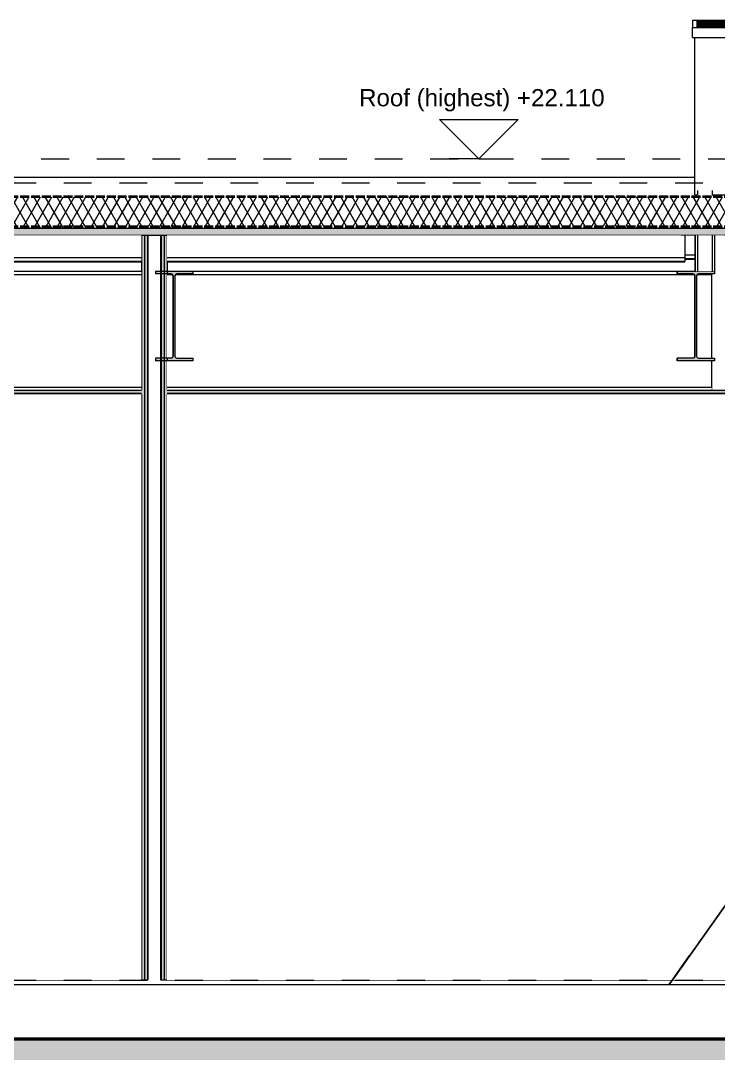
# Model space of a CAD drawing. Header units: millimetres. Extents: x -48147 to 1417267, y -496296 to 18123.
# Drawn here: x 1369861 to 1373404, y -479495 to -474248 of the extents above; entities that cross this region are included whole.
import ezdxf

# ---------------------------------------------------------------- set-up
doc = ezdxf.new("R2010")
doc.units = ezdxf.units.MM
doc.header["$MEASUREMENT"] = 0
for name, pattern in [('Dashed', [2822.222233, 1411.111116, -1411.111116]), ('Hidden Line', [55, 45, -10]), ('Wipeout_Contour', [1000, 0, -1000])]:
    doc.linetypes.add(name, pattern=pattern)
for name, color, linetype, lineweight, true_color in [('0_Pen_No__105', 7, 'Continuous', 15, 0xa6a6a6), ('A-230-M_FLOOR.IFC Import_Pen_No__109', 7, 'Continuous', 15, 0xa6a6a6), ('A-230-M_FLOOR.IFC Import_Pen_No__29', 7, 'Continuous', 50, 0x2a2a2a), ('New_A-20-M_Ceiling_Pen_No__107', 7, 'Continuous', 15, 0xa6a6a6), ('New_A-20-M_Ceiling_Pen_No__29', 7, 'Continuous', 50, 0x2a2a2a), ('New_A-20-M_Roof_Pen_No__149', 7, 'Continuous', 0, 0x2a2a2a), ('New_A-20-M_Roof_Pen_No__162', 7, 'Continuous', 0, 0xe47200), ('New_A-20-M_Roof_Pen_No__63', 7, 'Continuous', 20, 0x606060), ('New_A-20-M_Roof_Pen_No__81', 7, 'Continuous', 20, 0x6a6a6a), ('New_A-25-M_Wall_Int_Pen_No__107', 7, 'Continuous', 15, 0xa6a6a6)]:
    doc.layers.add(name, color=color, linetype=linetype, lineweight=lineweight, true_color=true_color)
for name, color, linetype, lineweight in [('0_Pen_No__85', 8, 'Continuous', 20), ('A-25-M_Wall_Int_Pen_No__2', 8, 'Continuous', 15), ('A-25-M_Wall_Int_Pen_No__87', 8, 'Continuous', 20), ('New_A-20-M_Floor_Slab_Pen_No__4', 7, 'Continuous', 20), ('New_A-20-M_Roof_Pen_No__195', 7, 'Continuous', 35), ('New_A-20-M_Roof_Pen_No__4', 7, 'Continuous', 20), ('New_A-20-M_Roof_Pen_No__85', 8, 'Continuous', 20), ('New_A-20-M_Roof_Pen_No__92', 8, 'Continuous', 13), ('New_A-25-M_Wall_Int_Pen_No__1', 7, 'Continuous', 13), ('New_A-95-P_Drawing_Pen_No__1', 7, 'Continuous', 13), ('S-280-M_COLUMN.IFC Import_Pen_No__88', 8, 'Continuous', 20), ('S-280-M_STRUCT_FRAME.IFC Import_Pen_No__1', 7, 'Continuous', 13), ('S-280-M_STRUCT_FRAME.IFC Import_Pen_No__160', 5, 'Continuous', 200), ('S-280-M_STRUCT_FRAME.IFC Import_Pen_No__90', 8, 'Continuous', 20)]:
    doc.layers.add(name, color=color, linetype=linetype, lineweight=lineweight)
for name, color, linetype in [('A-230-M_FLOOR.IFC Import', 7, 'Continuous'), ('A-25-M_Wall_Int', 7, 'Continuous'), ('New_A-20-M_Ceiling', 7, 'Continuous'), ('New_A-20-M_Floor_Slab', 7, 'Continuous'), ('New_A-20-M_Roof', 7, 'Continuous'), ('New_A-25-M_Wall_Int', 7, 'Continuous'), ('New_A-95-P_Drawing', 7, 'Continuous'), ('S-280-M_COLUMN.IFC Import', 7, 'Continuous'), ('S-280-M_STRUCT_FRAME.IFC Import', 7, 'Continuous')]:
    doc.layers.add(name, color=color, linetype=linetype)
doc.styles.add('GENERATED_STYLE_1', font='')
doc.styles.get('GENERATED_STYLE_1').set_extended_font_data('Arial')
doc.dimstyles.new('GENERATED_STYLE__5', dxfattribs={"dimtxt": 0.18, "dimasz": 182.4, "dimexe": 0.18, "dimexo": 0.0625, "dimgap": 0.09, "dimtad": 0, "dimtih": 1, "dimtoh": 1, "dimdec": 4, "dimzin": 0, "dimdsep": 46, "dimcen": 0.09, "dimadec": 0, "dimazin": 0, "dimtfac": 1, "dimtdec": 4, "dimtmove": 0, "dimatfit": 3, "dimldrblk": 'ARROWHEAD_5', "dimfxl": 1, "dimtolj": 1, "dimtzin": 0, "dimarcsym": 0})
pattern_1 = [(60, (1376122.47, -491272.82), (-43.30127, 25), []), (120, (1376122.47, -491272.82), (43.30127, 25), [])]

# ---------------------------------------------------------------- blocks, each defined once
blk = doc.blocks.new('Section Elem_42_2', base_point=(1376122.5, -491272.8))
at = {"color": 254, "linetype": 'Wipeout_Contour', "lineweight": 0, "ltscale": 5799959.396487364}
blk.add_wipeout([(1370474.6, -475473.3), (1369140.1, -475473.3), (1369140.1, -475522.8), (1370474.6, -475522.8)], dxfattribs=at).dxf.layer = 'New_A-25-M_Wall_Int'
at = {"color": 254, "linetype": 'Wipeout_Contour', "lineweight": 0, "ltscale": 5807590.933486341}
blk.add_wipeout([(1370604.6, -475473.3), (1370604.6, -475522.8), (1373048.8, -475522.8), (1373048.8, -475473.3)], dxfattribs=at).dxf.layer = 'New_A-25-M_Wall_Int'
blk = doc.blocks.new('Section Elem_56_2', base_point=(1376122.5, -491272.8))
at = {"layer": 'New_A-25-M_Wall_Int_Pen_No__107', "linetype": 'Continuous', "lineweight": 0, "true_color": 0x535353}
blk.add_hatch(color=251, dxfattribs=at).paths.add_polyline_path([(1370571.6, -479122.8), (1370574.6, -479122.8), (1370574.6, -475339.3), (1370571.6, -475339.3)])
at = {"layer": 'New_A-25-M_Wall_Int_Pen_No__107', "linetype": 'Continuous'}
for points in [[(1370574.6, -479122.8), (1370589.6, -479122.8), (1370589.6, -475339.3), (1370574.6, -475339.3)], [(1370589.6, -479122.8), (1370604.6, -479122.8), (1370604.6, -475339.3), (1370589.6, -475339.3)]]:
    blk.add_hatch(color=256, dxfattribs=at).paths.add_polyline_path(points)
at = {"layer": 'New_A-25-M_Wall_Int_Pen_No__1', "linetype": 'Continuous'}
for p, q in [((1370474.6, -475339.3), (1370474.6, -476122.8)), ((1370604.6, -475339.3), (1370604.6, -476122.8)), ((1370474.6, -476147.8), (1370474.6, -479122.8)), ((1370604.6, -476147.8), (1370604.6, -479122.8))]:
    blk.add_line(p, q, dxfattribs=at)
at = {"color": 254, "linetype": 'Wipeout_Contour', "lineweight": 0, "ltscale": 5805006.549584527}
blk.add_wipeout([(1370507.6, -479122.8), (1370571.6, -479122.8), (1370571.6, -475339.3), (1370507.6, -475339.3)], dxfattribs=at).dxf.layer = 'New_A-25-M_Wall_Int'
at = {"layer": 'New_A-25-M_Wall_Int_Pen_No__107', "linetype": 'Continuous'}
for points in [[(1370474.6, -475339.3), (1370474.6, -479122.8), (1370489.6, -479122.8), (1370489.6, -475339.3)], [(1370489.6, -479122.8), (1370504.6, -479122.8), (1370504.6, -475339.3), (1370489.6, -475339.3)]]:
    blk.add_hatch(color=256, dxfattribs=at).paths.add_polyline_path(points)
at = {"layer": 'New_A-25-M_Wall_Int_Pen_No__107', "linetype": 'Continuous', "lineweight": 0, "true_color": 0x535353}
blk.add_hatch(color=251, dxfattribs=at).paths.add_polyline_path([(1370504.6, -479122.8), (1370507.6, -479122.8), (1370507.6, -475339.3), (1370504.6, -475339.3)])
at = {"layer": 'New_A-25-M_Wall_Int_Pen_No__1', "linetype": 'Continuous'}
for p, q in [((1370489.6, -475339.3), (1370489.6, -479122.8)), ((1370504.6, -475339.3), (1370504.6, -479122.8)), ((1370507.6, -475339.3), (1370507.6, -479122.8)), ((1370571.6, -475339.3), (1370571.6, -479122.8)), ((1370574.6, -475339.3), (1370574.6, -479122.8)), ((1370589.6, -475339.3), (1370589.6, -479122.8))]:
    blk.add_line(p, q, dxfattribs=at)
blk = doc.blocks.new('Section Elem_58_2', base_point=(1376122.5, -491272.8))
at = {"color": 254, "linetype": 'Wipeout_Contour', "lineweight": 0, "ltscale": 8743232.495378127}
blk.add_wipeout([(1360046.9, -479122.8), (1360046.9, -479147.8), (1382775.9, -479147.8), (1382915.9, -479147.8), (1385633.6, -479147.8), (1385633.6, -479122.8)], dxfattribs=at).dxf.layer = 'New_A-20-M_Floor_Slab'
at = {"color": 254, "linetype": 'Wipeout_Contour', "lineweight": 0, "ltscale": 5811020.923290482}
blk.add_wipeout([(1360046.9, -479147.8), (1360046.9, -479422.8), (1382775.9, -479422.8), (1382775.9, -479147.8)], dxfattribs=at).dxf.layer = 'New_A-20-M_Floor_Slab'
at = {"layer": 'New_A-20-M_Floor_Slab_Pen_No__4', "linetype": 'Continuous'}
for p, q in [((1370474.6, -479122.8), (1366658.3, -479122.8)), ((1380610.4, -479122.8), (1370604.6, -479122.8))]:
    blk.add_line(p, q, dxfattribs=at)
at = {"layer": 'New_A-20-M_Floor_Slab_Pen_No__4', "linetype": 'Continuous', "flags": 128}
for points in [[(1385896.1, -479147.8), (1385633.6, -479147.8), (1382915.9, -479147.8), (1382775.9, -479147.8), (1360046.9, -479147.8)], [(1370507.6, -479122.8), (1370504.6, -479122.8), (1370489.6, -479122.8), (1370474.6, -479122.8)], [(1370604.6, -479122.8), (1370589.6, -479122.8), (1370574.6, -479122.8), (1370571.6, -479122.8)]]:
    blk.add_lwpolyline(points, dxfattribs=at)
blk = doc.blocks.new('Section Elem_258_2', base_point=(1376122.5, -491272.8))
at = {"layer": 'New_A-20-M_Ceiling_Pen_No__107', "linetype": 'Continuous'}
blk.add_hatch(color=256, dxfattribs=at).paths.add_polyline_path([(1366642, -476122.8), (1366642, -476147.8), (1370474.6, -476147.8), (1370474.6, -476122.8)])
at = {"layer": 'New_A-20-M_Ceiling_Pen_No__29', "linetype": 'Continuous'}
for p, q in [((1366642, -476122.8), (1366642, -476147.8)), ((1370474.6, -476122.8), (1366658.3, -476122.8)), ((1370474.6, -476147.8), (1366658.3, -476147.8))]:
    blk.add_line(p, q, dxfattribs=at)
blk = doc.blocks.new('Section Elem_259_2', base_point=(1376122.5, -491272.8))
at = {"layer": 'New_A-20-M_Ceiling_Pen_No__107', "linetype": 'Continuous'}
blk.add_hatch(color=256, dxfattribs=at).paths.add_polyline_path([(1380616.5, -476122.8), (1370604.6, -476122.8), (1370604.6, -476147.8), (1380616.5, -476147.8)])
at = {"layer": 'New_A-20-M_Ceiling_Pen_No__29', "linetype": 'Continuous'}
for p, q in [((1380610.4, -476122.8), (1370604.6, -476122.8)), ((1380610.4, -476147.8), (1370604.6, -476147.8))]:
    blk.add_line(p, q, dxfattribs=at)
blk = doc.blocks.new('*X302', base_point=(1376122.5, -491272.8))
at = {"layer": 'New_A-20-M_Roof_Pen_No__162', "linetype": 'Continuous'}
for points in [[(1369823.3, -475144.2), (1369973.3, -475144.2), (1369973.3, -475142.2), (1369823.3, -475142.2)], [(1370123.3, -475144.2), (1370273.3, -475144.2), (1370273.3, -475142.2), (1370123.3, -475142.2)], [(1370423.3, -475144.2), (1370573.3, -475144.2), (1370573.3, -475142.2), (1370423.3, -475142.2)], [(1370723.3, -475144.2), (1370873.3, -475144.2), (1370873.3, -475142.2), (1370723.3, -475142.2)], [(1371023.3, -475144.2), (1371173.3, -475144.2), (1371173.3, -475142.2), (1371023.3, -475142.2)], [(1371323.3, -475144.2), (1371473.3, -475144.2), (1371473.3, -475142.2), (1371323.3, -475142.2)], [(1371623.3, -475144.2), (1371773.3, -475144.2), (1371773.3, -475142.2), (1371623.3, -475142.2)], [(1371923.3, -475144.2), (1372073.3, -475144.2), (1372073.3, -475142.2), (1371923.3, -475142.2)], [(1372223.3, -475144.2), (1372373.3, -475144.2), (1372373.3, -475142.2), (1372223.3, -475142.2)], [(1372523.3, -475144.2), (1372673.3, -475144.2), (1372673.3, -475142.2), (1372523.3, -475142.2)], [(1372823.3, -475144.2), (1372973.3, -475144.2), (1372973.3, -475142.2), (1372823.3, -475142.2)], [(1373123.3, -475144.2), (1373273.3, -475144.2), (1373273.3, -475142.2), (1373123.3, -475142.2)]]:
    blk.add_hatch(color=256, dxfattribs=at).paths.add_polyline_path(points)
blk = doc.blocks.new('Section Elem_273_2', base_point=(1376122.5, -491272.8))
at = {"layer": 'New_A-20-M_Roof_Pen_No__4', "linetype": 'Continuous'}
for p, q in [((1370474.6, -475339.3), (1366658.3, -475339.3)), ((1373214.8, -475339.3), (1370604.6, -475339.3)), ((1373284.8, -475339.3), (1373214.8, -475339.3)), ((1375234.8, -475339.3), (1373284.8, -475339.3))]:
    blk.add_line(p, q, dxfattribs=at)
at = {"layer": 'New_A-20-M_Roof_Pen_No__4', "linetype": 'Continuous', "flags": 128}
blk.add_lwpolyline([(1370604.6, -475339.3), (1370589.6, -475339.3), (1370574.6, -475339.3), (1370571.6, -475339.3), (1370507.6, -475339.3), (1370504.6, -475339.3), (1370489.6, -475339.3), (1370474.6, -475339.3)], dxfattribs=at)
at = {"layer": 'New_A-20-M_Roof_Pen_No__92', "linetype": 'Continuous'}
blk.add_line((1369140.1, -475043.3), (1373284.6, -475043.3), dxfattribs=at)
at = {"color": 254, "linetype": 'Wipeout_Contour', "lineweight": 0, "ltscale": 5812149.366421535}
blk.add_wipeout([(1360665.6, -475142.2), (1360665.6, -475144.2), (1385633.6, -475144.2), (1385633.6, -475142.2)], dxfattribs=at).dxf.layer = 'New_A-20-M_Roof'
at = {"layer": 'New_A-20-M_Roof'}
blk.add_blockref('*X302', (1376122.5, -491272.8), dxfattribs=at)
at = {"color": 254, "linetype": 'Wipeout_Contour', "lineweight": 0, "ltscale": 5812248.020147721}
blk.add_wipeout([(1360665.6, -475144.2), (1360664.7, -475294.2), (1385633.6, -475294.2), (1385633.6, -475144.2)], dxfattribs=at).dxf.layer = 'New_A-20-M_Roof'
at = {"layer": 'New_A-20-M_Roof_Pen_No__85', "linetype": 'Continuous'}
h = blk.add_hatch(dxfattribs=at)
h.set_pattern_fill('Batt_Insulation_0002', color=256, style=0, pattern_type=2)
h.set_pattern_definition(pattern_1)
h.paths.add_polyline_path([(1360665.6, -475144.2), (1360664.7, -475294.2), (1385633.6, -475294.2), (1385633.6, -475144.2)])
at = {"layer": 'New_A-20-M_Roof_Pen_No__195', "linetype": 'Hidden Line'}
for p, q in [((1385633.6, -475142.2), (1360665.6, -475142.2)), ((1385633.6, -475144.2), (1360665.6, -475144.2))]:
    blk.add_line(p, q, dxfattribs=at)
at = {"color": 254, "linetype": 'Wipeout_Contour', "lineweight": 0, "ltscale": 5812351.867355902}
blk.add_wipeout([(1360664.7, -475294.2), (1360664.7, -475304.2), (1385633.6, -475304.2), (1385633.6, -475294.2)], dxfattribs=at).dxf.layer = 'New_A-20-M_Roof'
at = {"layer": 'New_A-20-M_Roof_Pen_No__81', "linetype": 'Continuous', "lineweight": 0, "true_color": 0x353535}
blk.add_hatch(color=250, dxfattribs=at).paths.add_polyline_path([(1360664.7, -475304.2), (1360664.5, -475339.3), (1385633.6, -475339.3), (1385633.6, -475304.2)])
at = {"layer": 'New_A-20-M_Roof_Pen_No__85', "linetype": 'Continuous'}
h = blk.add_hatch(dxfattribs=at)
h.set_pattern_fill('Batt_Insulation_0002', color=256, style=0, pattern_type=2)
h.set_pattern_definition(pattern_1)
h.paths.add_polyline_path([(1360664.7, -475294.2), (1360664.7, -475304.2), (1385633.6, -475304.2), (1385633.6, -475294.2)])
at = {"layer": 'New_A-20-M_Roof_Pen_No__149', "linetype": 'Continuous'}
blk.add_line((1385633.6, -475304.2), (1360664.7, -475304.2), dxfattribs=at)
at = {"layer": 'New_A-20-M_Roof_Pen_No__195', "linetype": 'Hidden Line'}
blk.add_line((1385633.6, -475294.2), (1360664.7, -475294.2), dxfattribs=at)
blk = doc.blocks.new('Section Elem_277_2', base_point=(1376122.5, -491272.8))
at = {"color": 254, "linetype": 'Wipeout_Contour', "lineweight": 0, "ltscale": 17448388.72164714}
blk.add_wipeout([(1373284.6, -475133.8), (1373297, -475133.8), (1373297.6, -475114.4), (1373372.4, -475114.4), (1373372.9, -475133.8), (1375147.3, -475133.8), (1375147.9, -475114.4), (1375222.7, -475114.4), (1375223.3, -475133.8), (1375234.6, -475133.8), (1375234.6, -474334), (1373284.6, -474334)], dxfattribs=at).dxf.layer = 'New_A-20-M_Roof'
at = {"layer": 'New_A-20-M_Roof_Pen_No__63', "linetype": 'Continuous'}
for p, q in [((1373284.6, -475133.8), (1373296.6, -475133.8)), ((1373296.6, -475133.8), (1373297.1, -475133.8)), ((1373372.9, -475133.8), (1375147.4, -475133.8)), ((1375223.2, -475133.8), (1375234.6, -475133.8))]:
    blk.add_line(p, q, dxfattribs=at)
at = {"color": 254, "linetype": 'Wipeout_Contour', "lineweight": 0, "ltscale": 5815249.592299682}
blk.add_wipeout([(1373272.1, -474334), (1375247.1, -474334), (1375247.1, -474309), (1373272.1, -474309)], dxfattribs=at).dxf.layer = 'New_A-20-M_Roof'
at = {"color": 254, "linetype": 'Wipeout_Contour', "lineweight": 0, "ltscale": 5815216.969585142}
blk.add_wipeout([(1373272.1, -474309), (1375247.1, -474309), (1375247.1, -474284), (1373272.1, -474284)], dxfattribs=at).dxf.layer = 'New_A-20-M_Roof'
at = {"layer": 'New_A-20-M_Roof_Pen_No__63', "linetype": 'Continuous'}
for p, q in [((1373272.1, -474334), (1375247.1, -474334)), ((1373284.6, -475133.8), (1373284.6, -474334)), ((1375234.6, -475133.8), (1375234.6, -474334))]:
    blk.add_line(p, q, dxfattribs=at)
at = {"color": 254, "linetype": 'Wipeout_Contour', "lineweight": 0, "ltscale": 5815188.609022226}
blk.add_wipeout([(1373297.1, -474272.3), (1373297.1, -474277.3), (1375222.1, -474277.3), (1375222.1, -474272.3)], dxfattribs=at).dxf.layer = 'New_A-20-M_Roof'
at = {"color": 254, "linetype": 'Wipeout_Contour', "lineweight": 0, "ltscale": 5815196.056314909}
blk.add_wipeout([(1373297.1, -474277.3), (1373297.1, -474283.7), (1375222.1, -474283.7), (1375222.1, -474277.3)], dxfattribs=at).dxf.layer = 'New_A-20-M_Roof'
at = {"layer": 'New_A-20-M_Roof_Pen_No__63', "linetype": 'Continuous'}
for p, q in [((1373272.1, -474334), (1373272.1, -474309)), ((1375247.1, -474334), (1375247.1, -474309))]:
    blk.add_line(p, q, dxfattribs=at)
at = {"color": 254, "linetype": 'Wipeout_Contour', "lineweight": 0, "ltscale": 5815173.304779973}
blk.add_wipeout([(1375222.1, -474260.5), (1373297.1, -474260.5), (1373297.1, -474265.5), (1375222.1, -474265.5)], dxfattribs=at).dxf.layer = 'New_A-20-M_Roof'
at = {"color": 254, "linetype": 'Wipeout_Contour', "lineweight": 0, "ltscale": 5815180.751899192}
blk.add_wipeout([(1373297.1, -474272), (1375222.1, -474272), (1375222.1, -474265.5), (1373297.1, -474265.5)], dxfattribs=at).dxf.layer = 'New_A-20-M_Roof'
at = {"color": 254, "linetype": 'Wipeout_Contour', "lineweight": 0, "ltscale": 5815158.000847607}
blk.add_wipeout([(1375222.1, -474248.8), (1373297.1, -474248.8), (1373297.1, -474253.8), (1375222.1, -474253.8)], dxfattribs=at).dxf.layer = 'New_A-20-M_Roof'
at = {"color": 254, "linetype": 'Wipeout_Contour', "lineweight": 0, "ltscale": 5815165.447809864}
blk.add_wipeout([(1373297.1, -474253.8), (1373297.1, -474260.2), (1375222.1, -474260.2), (1375222.1, -474253.8)], dxfattribs=at).dxf.layer = 'New_A-20-M_Roof'
at = {"layer": 'New_A-20-M_Roof_Pen_No__63', "linetype": 'Continuous'}
for p, q in [((1375247.1, -474248.5), (1373272.1, -474248.5)), ((1373272.1, -474248.5), (1373272.1, -474284)), ((1373297.1, -474260.2), (1373297.1, -474248.8)), ((1373297.1, -474248.8), (1375222.1, -474248.8)), ((1375222.1, -474253.8), (1373297.1, -474253.8)), ((1375222.1, -474260.2), (1373297.1, -474260.2)), ((1373297.1, -474272), (1373297.1, -474260.5)), ((1373297.1, -474260.5), (1375222.1, -474260.5)), ((1375222.1, -474265.5), (1373297.1, -474265.5)), ((1375222.1, -474248.8), (1375222.1, -474260.2)), ((1375222.1, -474260.5), (1375222.1, -474272)), ((1375247.1, -474284), (1375247.1, -474248.5)), ((1373272.1, -474284), (1375247.1, -474284)), ((1373272.1, -474309), (1373272.1, -474284)), ((1375222.1, -474272), (1373297.1, -474272)), ((1373297.1, -474283.7), (1373297.1, -474272.3)), ((1373297.1, -474272.3), (1375222.1, -474272.3)), ((1375222.1, -474277.3), (1373297.1, -474277.3)), ((1375222.1, -474283.7), (1373297.1, -474283.7)), ((1375222.1, -474272.3), (1375222.1, -474283.7)), ((1375247.1, -474309), (1375247.1, -474284))]:
    blk.add_line(p, q, dxfattribs=at)
blk = doc.blocks.new('Section Elem_383_2', base_point=(1376122.5, -491272.8))
at = {"color": 254, "linetype": 'Wipeout_Contour', "lineweight": 0, "ltscale": 5800390.595117183}
blk.add_wipeout([(1369140.1, -475540.1), (1369140.1, -476113.1), (1370474.6, -476113.1), (1370474.6, -475540.1)], dxfattribs=at).dxf.layer = 'New_A-25-M_Wall_Int'
at = {"color": 254, "linetype": 'Wipeout_Contour', "lineweight": 0, "ltscale": 10155982.46490729}
blk.add_wipeout([(1370633.5, -475540.1), (1370604.6, -475540.1), (1370604.6, -475963.5), (1370625.6, -475963.5), (1370632.8, -475960.5), (1370635.8, -475953.3), (1370635.8, -475545.7)], dxfattribs=at).dxf.layer = 'New_A-25-M_Wall_Int'
at = {"color": 254, "linetype": 'Wipeout_Contour', "lineweight": 0, "ltscale": 5802444.242586258}
blk.add_wipeout([(1368966.9, -476147.8), (1368966.9, -479122.8), (1370474.6, -479122.8), (1370474.6, -476147.8)], dxfattribs=at).dxf.layer = 'New_A-25-M_Wall_Int'
at = {"color": 254, "linetype": 'Wipeout_Contour', "lineweight": 0, "ltscale": 5824102.288806768}
blk.add_wipeout([(1380301.1, -476147.8), (1370604.6, -476147.8), (1370604.6, -479122.8), (1380301.1, -479122.8)], dxfattribs=at).dxf.layer = 'New_A-25-M_Wall_Int'
at = {"color": 254, "linetype": 'Wipeout_Contour', "lineweight": 0, "ltscale": 26138893.99813875}
blk.add_wipeout([(1370604.6, -475976.2), (1370604.6, -476113.1), (1373369.6, -476113.1), (1373369.6, -475976.2), (1373194.8, -475976.2), (1373194.8, -475963.5), (1373275.3, -475963.5), (1373282.5, -475960.5), (1373285.5, -475953.3), (1373285.5, -475545.7), (1373283.1, -475540.1), (1370646.6, -475540.1), (1370644.3, -475545.7), (1370644.3, -475953.3), (1370647.3, -475960.5), (1370654.5, -475963.5), (1370735, -475963.5), (1370735, -475976.2)], dxfattribs=at).dxf.layer = 'New_A-25-M_Wall_Int'
at = {"color": 254, "linetype": 'Wipeout_Contour', "lineweight": 0, "ltscale": 10173796.06223577}
blk.add_wipeout([(1373294, -475953.3), (1373297, -475960.5), (1373304.2, -475963.5), (1373369.6, -475963.5), (1373369.6, -475540.1), (1373296.3, -475540.1), (1373294, -475545.7)], dxfattribs=at).dxf.layer = 'New_A-25-M_Wall_Int'
blk = doc.blocks.new('Section Elem_425_2', base_point=(1376122.5, -491272.8))
at = {"color": 254, "linetype": 'Wipeout_Contour', "lineweight": 0, "ltscale": 29078356.22550118}
blk.add_wipeout([(1373369.6, -476122.8), (1375149.6, -476122.8), (1375149.6, -475729.6), (1373434.9, -475729.6), (1373434.9, -475522.8), (1375135.3, -475522.8), (1375135.3, -475339.3), (1375084.8, -475339.3), (1375084.8, -475400.6), (1373435.8, -475400.6), (1373435.8, -475339.3), (1373385, -475339.3), (1373385, -475522.8), (1373384.7, -475522.8), (1373384.7, -475535.5), (1373369.6, -475535.5), (1373369.6, -475963.5), (1373384.7, -475963.5), (1373384.7, -475976.2), (1373369.6, -475976.2)], dxfattribs=at).dxf.layer = 'A-25-M_Wall_Int'
at = {"layer": 'A-25-M_Wall_Int_Pen_No__87', "linetype": 'Continuous'}
for p, q in [((1373369.6, -475535.5), (1373369.6, -475963.5)), ((1375149.6, -476122.8), (1375149.6, -475729.6)), ((1373369.6, -475976.2), (1373369.6, -476122.8))]:
    blk.add_line(p, q, dxfattribs=at)
blk = doc.blocks.new('Section Elem_551_2', base_point=(1376122.5, -491272.8))
at = {"layer": 'S-280-M_STRUCT_FRAME.IFC Import_Pen_No__160', "linetype": 'Continuous', "lineweight": 0, "true_color": 0x00007f}
blk.add_hatch(color=176, dxfattribs=at).paths.add_polyline_path([(1373214.8, -475339.3), (1373214.8, -475341.3), (1373282.8, -475341.3), (1373282.8, -475409.3), (1373284.8, -475409.3), (1373284.8, -475339.3)])
at = {"layer": 'S-280-M_STRUCT_FRAME.IFC Import_Pen_No__1', "linetype": 'Continuous'}
for p, q in [((1373214.8, -475339.3), (1373214.8, -475341.3)), ((1373282.8, -475341.3), (1373214.8, -475341.3)), ((1373282.8, -475341.3), (1373282.8, -475409.3)), ((1373284.8, -475339.3), (1373284.8, -475409.3)), ((1373284.8, -475409.3), (1373282.8, -475409.3))]:
    blk.add_line(p, q, dxfattribs=at)
at = {"layer": 'S-280-M_STRUCT_FRAME.IFC Import_Pen_No__90', "linetype": 'Continuous'}
blk.add_line((1373284.8, -475339.3), (1373284.8, -475339.3), dxfattribs=at)
blk = doc.blocks.new('Section Elem_552_2', base_point=(1376122.5, -491272.8))
at = {"color": 254, "linetype": 'Wipeout_Contour', "lineweight": 0, "ltscale": 5800003.205777049}
blk.add_wipeout([(1369140.1, -475522.8), (1369140.1, -475540.1), (1370474.6, -475540.1), (1370474.6, -475522.8)], dxfattribs=at).dxf.layer = 'S-280-M_STRUCT_FRAME.IFC Import'
at = {"color": 254, "linetype": 'Wipeout_Contour', "lineweight": 0, "ltscale": 7253854.111773346}
blk.add_wipeout([(1370604.6, -475540.1), (1370633.5, -475540.1), (1370632.8, -475538.5), (1370625.6, -475535.5), (1370604.6, -475535.5)], dxfattribs=at).dxf.layer = 'S-280-M_STRUCT_FRAME.IFC Import'
at = {"color": 254, "linetype": 'Wipeout_Contour', "lineweight": 0, "ltscale": 5800773.00603159}
blk.add_wipeout([(1369140.1, -476113.1), (1369140.1, -476122.8), (1370474.6, -476122.8), (1370474.6, -476113.1)], dxfattribs=at).dxf.layer = 'S-280-M_STRUCT_FRAME.IFC Import'
at = {"color": 254, "linetype": 'Wipeout_Contour', "lineweight": 0, "ltscale": 5809009.683539917}
blk.add_wipeout([(1373369.6, -476113.1), (1370604.6, -476113.1), (1370604.6, -476122.8), (1373369.6, -476122.8)], dxfattribs=at).dxf.layer = 'S-280-M_STRUCT_FRAME.IFC Import'
at = {"layer": 'S-280-M_STRUCT_FRAME.IFC Import_Pen_No__90', "linetype": 'Continuous'}
for p, q in [((1370474.6, -475522.8), (1369140.1, -475522.8)), ((1370474.6, -475540.1), (1369140.1, -475540.1)), ((1370474.6, -476113.1), (1369140.1, -476113.1)), ((1373369.6, -476113.1), (1370604.6, -476113.1))]:
    blk.add_line(p, q, dxfattribs=at)
at = {"color": 254, "linetype": 'Wipeout_Contour', "lineweight": 0, "ltscale": 14520402.9802287}
blk.add_wipeout([(1370646.6, -475540.1), (1373283.1, -475540.1), (1373282.5, -475538.5), (1373275.3, -475535.5), (1373194.8, -475535.5), (1373194.8, -475522.8), (1370735, -475522.8), (1370735, -475535.5), (1370654.5, -475535.5), (1370647.3, -475538.5)], dxfattribs=at).dxf.layer = 'S-280-M_STRUCT_FRAME.IFC Import'
at = {"layer": 'S-280-M_STRUCT_FRAME.IFC Import_Pen_No__90', "linetype": 'Continuous'}
for p, q in [((1373194.8, -475522.8), (1370735, -475522.8)), ((1370633.5, -475540.1), (1370604.6, -475540.1))]:
    blk.add_line(p, q, dxfattribs=at)
at = {"color": 254, "linetype": 'Wipeout_Contour', "lineweight": 0, "ltscale": 7266643.901537725}
blk.add_wipeout([(1373297, -475538.5), (1373296.3, -475540.1), (1373369.6, -475540.1), (1373369.6, -475535.5), (1373304.2, -475535.5)], dxfattribs=at).dxf.layer = 'S-280-M_STRUCT_FRAME.IFC Import'
at = {"layer": 'S-280-M_STRUCT_FRAME.IFC Import_Pen_No__90', "linetype": 'Continuous'}
for p, q in [((1373283.1, -475540.1), (1370646.6, -475540.1)), ((1373369.6, -475540.1), (1373296.3, -475540.1))]:
    blk.add_line(p, q, dxfattribs=at)
blk = doc.blocks.new('Section Elem_573_2', base_point=(1376122.5, -491272.8))
at = {"layer": 'S-280-M_STRUCT_FRAME.IFC Import_Pen_No__160', "linetype": 'Continuous', "lineweight": 0, "true_color": 0x00007f}
blk.add_hatch(color=176, dxfattribs=at).paths.add_polyline_path([(1370545.1, -475976.2), (1370735, -475976.2), (1370735, -475963.5), (1370654.5, -475963.5), (1370647.3, -475960.5), (1370644.3, -475953.3), (1370644.3, -475545.7), (1370647.3, -475538.5), (1370654.5, -475535.5), (1370735, -475535.5), (1370735, -475522.8), (1370545.1, -475522.8), (1370545.1, -475535.5), (1370625.6, -475535.5), (1370632.8, -475538.5), (1370635.8, -475545.7), (1370635.8, -475953.3), (1370632.8, -475960.5), (1370625.6, -475963.5), (1370545.1, -475963.5)])
at = {"layer": 'S-280-M_STRUCT_FRAME.IFC Import_Pen_No__1', "linetype": 'Continuous'}
for p, q in [((1370545.1, -475522.8), (1370545.1, -475535.5)), ((1370735, -475522.8), (1370545.1, -475522.8)), ((1370735, -475522.8), (1370735, -475535.5)), ((1370545.1, -475963.5), (1370545.1, -475976.2)), ((1370735, -475976.2), (1370545.1, -475976.2)), ((1370735, -475963.5), (1370735, -475976.2))]:
    blk.add_line(p, q, dxfattribs=at)
at = {"layer": 'S-280-M_STRUCT_FRAME.IFC Import_Pen_No__1', "linetype": 'Continuous', "flags": 128}
for points in [[(1370632.8, -475538.5), (1370625.6, -475535.5), (1370545.1, -475535.5)], [(1370632.8, -475538.5), (1370635.8, -475545.7), (1370635.8, -475953.3), (1370632.8, -475960.5)], [(1370647.3, -475538.5), (1370644.3, -475545.7), (1370644.3, -475953.3), (1370647.3, -475960.5)], [(1370735, -475535.5), (1370654.5, -475535.5), (1370647.3, -475538.5)], [(1370632.8, -475960.5), (1370625.6, -475963.5), (1370545.1, -475963.5)], [(1370647.3, -475960.5), (1370654.5, -475963.5), (1370735, -475963.5)]]:
    blk.add_lwpolyline(points, dxfattribs=at)
at = {"layer": 'S-280-M_STRUCT_FRAME.IFC Import_Pen_No__90', "linetype": 'Continuous'}
for p, q in [((1370632.8, -475538.5), (1370625.6, -475535.5)), ((1370635.8, -475545.7), (1370632.8, -475538.5)), ((1370635.8, -475953.3), (1370635.8, -475545.7)), ((1370625.6, -475963.5), (1370632.8, -475960.5)), ((1370632.8, -475960.5), (1370635.8, -475953.3))]:
    blk.add_line(p, q, dxfattribs=at)
blk = doc.blocks.new('Section Elem_574_2', base_point=(1376122.5, -491272.8))
at = {"layer": 'S-280-M_STRUCT_FRAME.IFC Import_Pen_No__160', "linetype": 'Continuous', "lineweight": 0, "true_color": 0x00007f}
blk.add_hatch(color=176, dxfattribs=at).paths.add_polyline_path([(1373194.8, -475976.2), (1373384.7, -475976.2), (1373384.7, -475963.5), (1373304.2, -475963.5), (1373297, -475960.5), (1373294, -475953.3), (1373294, -475545.7), (1373297, -475538.5), (1373304.2, -475535.5), (1373384.7, -475535.5), (1373384.7, -475522.8), (1373194.8, -475522.8), (1373194.8, -475535.5), (1373275.3, -475535.5), (1373282.5, -475538.5), (1373285.5, -475545.7), (1373285.5, -475953.3), (1373282.5, -475960.5), (1373275.3, -475963.5), (1373194.8, -475963.5)])
at = {"layer": 'S-280-M_STRUCT_FRAME.IFC Import_Pen_No__1', "linetype": 'Continuous'}
for p, q in [((1373194.8, -475522.8), (1373194.8, -475535.5)), ((1373384.7, -475522.8), (1373194.8, -475522.8)), ((1373384.7, -475522.8), (1373384.7, -475535.5)), ((1373194.8, -475963.5), (1373194.8, -475976.2)), ((1373384.7, -475976.2), (1373194.8, -475976.2)), ((1373384.7, -475963.5), (1373384.7, -475976.2))]:
    blk.add_line(p, q, dxfattribs=at)
at = {"layer": 'S-280-M_STRUCT_FRAME.IFC Import_Pen_No__1', "linetype": 'Continuous', "flags": 128}
for points in [[(1373282.5, -475538.5), (1373275.3, -475535.5), (1373194.8, -475535.5)], [(1373282.5, -475538.5), (1373285.5, -475545.7), (1373285.5, -475953.3), (1373282.5, -475960.5)], [(1373297, -475538.5), (1373294, -475545.7), (1373294, -475953.3), (1373297, -475960.5)], [(1373384.7, -475535.5), (1373304.2, -475535.5), (1373297, -475538.5)], [(1373282.5, -475960.5), (1373275.3, -475963.5), (1373194.8, -475963.5)], [(1373297, -475960.5), (1373304.2, -475963.5), (1373384.7, -475963.5)]]:
    blk.add_lwpolyline(points, dxfattribs=at)
at = {"layer": 'S-280-M_STRUCT_FRAME.IFC Import_Pen_No__90', "linetype": 'Continuous'}
for p, q in [((1373194.7, -475535.5), (1373194.7, -475522.8)), ((1373282.4, -475538.5), (1373275.2, -475535.5)), ((1373285.4, -475545.7), (1373282.4, -475538.5)), ((1373285.4, -475953.3), (1373285.4, -475545.7)), ((1373194.7, -475976.2), (1373194.7, -475963.5)), ((1373275.2, -475963.5), (1373282.4, -475960.5)), ((1373282.4, -475960.5), (1373285.4, -475953.3))]:
    blk.add_line(p, q, dxfattribs=at)
blk = doc.blocks.new('Section Elem_610_2', base_point=(1376122.5, -491272.8))
at = {"color": 254, "linetype": 'Wipeout_Contour', "lineweight": 0, "ltscale": 5813011.702147674}
blk.add_wipeout([(1373284.6, -475428.7), (1373284.6, -475429.6), (1373285, -475429.6), (1373285, -475428.7)], dxfattribs=at).dxf.layer = 'S-280-M_STRUCT_FRAME.IFC Import'
at = {"color": 254, "linetype": 'Wipeout_Contour', "lineweight": 0, "ltscale": 5813009.634895316}
blk.add_wipeout([(1373284.6, -475426.5), (1373284.6, -475428.7), (1373285, -475428.7), (1373285, -475426.5)], dxfattribs=at).dxf.layer = 'S-280-M_STRUCT_FRAME.IFC Import'
at = {"color": 254, "linetype": 'Wipeout_Contour', "lineweight": 0, "ltscale": 5812939.725049225}
blk.add_wipeout([(1373284.8, -475339.3), (1373284.8, -475408.7), (1373285, -475408.7), (1373285, -475339.3)], dxfattribs=at).dxf.layer = 'S-280-M_STRUCT_FRAME.IFC Import'
at = {"color": 254, "linetype": 'Wipeout_Contour', "lineweight": 0, "ltscale": 8719489.020546451}
blk.add_wipeout([(1373284.8, -475409.3), (1373284.6, -475409.3), (1373284.6, -475426.5), (1373285, -475426.5), (1373285, -475408.7), (1373284.8, -475408.7)], dxfattribs=at).dxf.layer = 'S-280-M_STRUCT_FRAME.IFC Import'
at = {"layer": 'S-280-M_STRUCT_FRAME.IFC Import_Pen_No__90', "linetype": 'Continuous'}
for p, q in [((1373284.8, -475408.7), (1373285, -475408.7)), ((1373284.8, -475408.7), (1373285, -475408.7)), ((1373284.5, -475426.5), (1373285, -475426.5)), ((1373284.5, -475429.6), (1373285, -475429.6))]:
    blk.add_line(p, q, dxfattribs=at)
blk = doc.blocks.new('Section Elem_612_2', base_point=(1376122.5, -491272.8))
at = {"color": 254, "linetype": 'Wipeout_Contour', "lineweight": 0, "ltscale": 5813024.452000342}
blk.add_wipeout([(1373284.6, -475438.6), (1373284.6, -475439.2), (1373285, -475439.2), (1373285, -475438.6)], dxfattribs=at).dxf.layer = 'S-280-M_STRUCT_FRAME.IFC Import'
at = {"color": 254, "linetype": 'Wipeout_Contour', "lineweight": 0, "ltscale": 5813023.420342627}
blk.add_wipeout([(1373284.6, -475438.6), (1373285, -475438.6), (1373285, -475437.7), (1373284.6, -475437.7)], dxfattribs=at).dxf.layer = 'S-280-M_STRUCT_FRAME.IFC Import'
at = {"color": 254, "linetype": 'Wipeout_Contour', "lineweight": 0, "ltscale": 5813021.300613782}
blk.add_wipeout([(1373284.6, -475435.4), (1373284.6, -475437.7), (1373285, -475437.7), (1373285, -475435.4)], dxfattribs=at).dxf.layer = 'S-280-M_STRUCT_FRAME.IFC Import'
at = {"color": 254, "linetype": 'Wipeout_Contour', "lineweight": 0, "ltscale": 5813016.05449157}
blk.add_wipeout([(1373284.6, -475435.4), (1373285, -475435.4), (1373285, -475429.6), (1373284.6, -475429.6)], dxfattribs=at).dxf.layer = 'S-280-M_STRUCT_FRAME.IFC Import'
at = {"layer": 'S-280-M_STRUCT_FRAME.IFC Import_Pen_No__90', "linetype": 'Continuous'}
for p, q in [((1373285, -475435.4), (1373284.5, -475435.4)), ((1373285, -475438.6), (1373284.5, -475438.6)), ((1373285, -475439.2), (1373284.5, -475439.2))]:
    blk.add_line(p, q, dxfattribs=at)
blk = doc.blocks.new('Section Elem_614_2', base_point=(1376122.5, -491272.8))
at = {"color": 254, "linetype": 'Wipeout_Contour', "lineweight": 0, "ltscale": 5812956.106431987}
blk.add_wipeout([(1373284.6, -475458.9), (1373234.7, -475458.9), (1373234.7, -475459.8), (1373284.6, -475459.8)], dxfattribs=at).dxf.layer = 'S-280-M_STRUCT_FRAME.IFC Import'
at = {"color": 254, "linetype": 'Wipeout_Contour', "lineweight": 0, "ltscale": 5812954.039001533}
blk.add_wipeout([(1373284.6, -475456.6), (1373234.7, -475456.6), (1373234.7, -475458.9), (1373284.6, -475458.9)], dxfattribs=at).dxf.layer = 'S-280-M_STRUCT_FRAME.IFC Import'
at = {"color": 254, "linetype": 'Wipeout_Contour', "lineweight": 0, "ltscale": 8719353.689533012}
blk.add_wipeout([(1373282.8, -475341.3), (1373234.7, -475341.3), (1373234.7, -475438.8), (1373284.6, -475438.8), (1373284.6, -475409.3), (1373282.8, -475409.3)], dxfattribs=at).dxf.layer = 'S-280-M_STRUCT_FRAME.IFC Import'
at = {"color": 254, "linetype": 'Wipeout_Contour', "lineweight": 0, "ltscale": 8719368.044054627}
blk.add_wipeout([(1373234.7, -475451.7), (1373234.7, -475452.3), (1373234.7, -475456.6), (1373284.6, -475456.6), (1373284.6, -475438.8), (1373234.7, -475438.8)], dxfattribs=at).dxf.layer = 'S-280-M_STRUCT_FRAME.IFC Import'
at = {"layer": 'S-280-M_STRUCT_FRAME.IFC Import_Pen_No__90', "linetype": 'Continuous'}
for p, q in [((1373284.6, -475409.3), (1373284.6, -475438.8)), ((1373234.7, -475438.8), (1373284.6, -475438.8)), ((1373234.7, -475438.8), (1373284.6, -475438.8)), ((1373234.7, -475456.6), (1373284.6, -475456.6)), ((1373234.7, -475459.8), (1373284.6, -475459.8)), ((1373284.6, -475438.8), (1373284.6, -475456.6)), ((1373284.6, -475456.6), (1373284.6, -475458.9)), ((1373284.6, -475458.9), (1373284.6, -475459.8))]:
    blk.add_line(p, q, dxfattribs=at)
blk = doc.blocks.new('Section Elem_628_2', base_point=(1376122.5, -491272.8))
at = {"color": 254, "linetype": 'Wipeout_Contour', "lineweight": 0, "ltscale": 4359711.998622897}
blk.add_wipeout([(1373372.4, -475114.4), (1373372.4, -475133.8), (1373372.9, -475133.8)], dxfattribs=at).dxf.layer = 'S-280-M_COLUMN.IFC Import'
at = {"color": 254, "linetype": 'Wipeout_Contour', "lineweight": 0, "ltscale": 5813385.731425608}
blk.add_wipeout([(1373381.3, -475522.8), (1373385, -475522.8), (1373385, -475339.3), (1373381.3, -475339.3)], dxfattribs=at).dxf.layer = 'S-280-M_COLUMN.IFC Import'
at = {"color": 254, "linetype": 'Wipeout_Contour', "lineweight": 0, "ltscale": 5812802.137547163}
blk.add_wipeout([(1373297.6, -475114.4), (1373297.6, -475133.8), (1373372.4, -475133.8), (1373372.4, -475114.4)], dxfattribs=at).dxf.layer = 'S-280-M_COLUMN.IFC Import'
at = {"color": 254, "linetype": 'Wipeout_Contour', "lineweight": 0, "ltscale": 5813361.917783199}
blk.add_wipeout([(1373372.4, -475339.3), (1373372.4, -475522.8), (1373381.3, -475522.8), (1373381.3, -475339.3)], dxfattribs=at).dxf.layer = 'S-280-M_COLUMN.IFC Import'
at = {"layer": 'S-280-M_COLUMN.IFC Import_Pen_No__88', "linetype": 'Continuous'}
blk.add_line((1373372.4, -475111.3), (1373372.4, -475133.8), dxfattribs=at)
at = {"color": 254, "linetype": 'Wipeout_Contour', "lineweight": 0, "ltscale": 4359497.874838433}
blk.add_wipeout([(1373297.6, -475114.4), (1373297, -475133.8), (1373297.6, -475133.8)], dxfattribs=at).dxf.layer = 'S-280-M_COLUMN.IFC Import'
at = {"color": 254, "linetype": 'Wipeout_Contour', "lineweight": 0, "ltscale": 5813203.710596928}
blk.add_wipeout([(1373297.6, -475522.8), (1373372.4, -475522.8), (1373372.4, -475339.3), (1373297.6, -475339.3)], dxfattribs=at).dxf.layer = 'S-280-M_COLUMN.IFC Import'
at = {"layer": 'S-280-M_COLUMN.IFC Import_Pen_No__88', "linetype": 'Continuous'}
for p, q in [((1373297.6, -475111.3), (1373297.6, -475133.8)), ((1373372.4, -475339.3), (1373372.4, -475522.8)), ((1373385, -475339.3), (1373385, -475522.8)), ((1373385, -475522.8), (1373384.7, -475522.8))]:
    blk.add_line(p, q, dxfattribs=at)
at = {"color": 254, "linetype": 'Wipeout_Contour', "lineweight": 0, "ltscale": 5813045.503516987}
blk.add_wipeout([(1373297.6, -475339.3), (1373288.6, -475339.3), (1373288.6, -475522.8), (1373297.6, -475522.8)], dxfattribs=at).dxf.layer = 'S-280-M_COLUMN.IFC Import'
at = {"color": 254, "linetype": 'Wipeout_Contour', "lineweight": 0, "ltscale": 5813021.690010032}
blk.add_wipeout([(1373285, -475522.8), (1373288.6, -475522.8), (1373288.6, -475339.3), (1373285, -475339.3)], dxfattribs=at).dxf.layer = 'S-280-M_COLUMN.IFC Import'
at = {"layer": 'S-280-M_COLUMN.IFC Import_Pen_No__88', "linetype": 'Continuous'}
for p, q in [((1373285, -475339.3), (1373285, -475522.8)), ((1373297.6, -475339.3), (1373297.6, -475522.8))]:
    blk.add_line(p, q, dxfattribs=at)
blk = doc.blocks.new('Section Elem_631_2', base_point=(1376122.5, -491272.8))
at = {"color": 254, "linetype": 'Wipeout_Contour', "lineweight": 0, "ltscale": 5795755.786005708}
blk.add_wipeout([(1370474.6, -475472.4), (1366932, -475472.4), (1366933, -475473.3), (1370474.6, -475473.3)], dxfattribs=at).dxf.layer = 'S-280-M_STRUCT_FRAME.IFC Import'
at = {"color": 254, "linetype": 'Wipeout_Contour', "lineweight": 0, "ltscale": 5807909.145673312}
blk.add_wipeout([(1373234.7, -475472.4), (1370604.6, -475472.4), (1370604.6, -475473.3), (1373234.7, -475473.3)], dxfattribs=at).dxf.layer = 'S-280-M_STRUCT_FRAME.IFC Import'
at = {"color": 254, "linetype": 'Wipeout_Contour', "lineweight": 0, "ltscale": 5795752.381684746}
blk.add_wipeout([(1370474.6, -475470.2), (1366931.5, -475470.2), (1366932, -475472.4), (1370474.6, -475472.4)], dxfattribs=at).dxf.layer = 'S-280-M_STRUCT_FRAME.IFC Import'
at = {"color": 254, "linetype": 'Wipeout_Contour', "lineweight": 0, "ltscale": 5807907.076363445}
blk.add_wipeout([(1370604.6, -475472.4), (1373234.7, -475472.4), (1373234.7, -475470.2), (1370604.6, -475470.2)], dxfattribs=at).dxf.layer = 'S-280-M_STRUCT_FRAME.IFC Import'
at = {"color": 254, "linetype": 'Wipeout_Contour', "lineweight": 0, "ltscale": 5795696.003245784}
blk.add_wipeout([(1370474.6, -475339.3), (1366954, -475339.3), (1366954.7, -475452.3), (1370474.6, -475452.3)], dxfattribs=at).dxf.layer = 'S-280-M_STRUCT_FRAME.IFC Import'
at = {"color": 254, "linetype": 'Wipeout_Contour', "lineweight": 0, "ltscale": 8714122.974659398}
blk.add_wipeout([(1370604.6, -475339.3), (1370604.6, -475452.3), (1373234.7, -475452.3), (1373234.7, -475341.3), (1373214.8, -475341.3), (1373214.8, -475339.3)], dxfattribs=at).dxf.layer = 'S-280-M_STRUCT_FRAME.IFC Import'
at = {"color": 254, "linetype": 'Wipeout_Contour', "lineweight": 0, "ltscale": 5795727.609366867}
blk.add_wipeout([(1366931.4, -475452.4), (1370474.6, -475452.4), (1370474.6, -475452.3), (1366932.1, -475452.3)], dxfattribs=at).dxf.layer = 'S-280-M_STRUCT_FRAME.IFC Import'
at = {"color": 254, "linetype": 'Wipeout_Contour', "lineweight": 0, "ltscale": 5807882.275763117}
blk.add_wipeout([(1373234.7, -475452.3), (1370604.6, -475452.3), (1370604.6, -475452.4), (1373234.7, -475452.4)], dxfattribs=at).dxf.layer = 'S-280-M_STRUCT_FRAME.IFC Import'
at = {"color": 254, "linetype": 'Wipeout_Contour', "lineweight": 0, "ltscale": 5795738.735325415}
blk.add_wipeout([(1366931.4, -475452.4), (1366931.5, -475470.2), (1370474.6, -475470.2), (1370474.6, -475452.4)], dxfattribs=at).dxf.layer = 'S-280-M_STRUCT_FRAME.IFC Import'
at = {"color": 254, "linetype": 'Wipeout_Contour', "lineweight": 0, "ltscale": 5807893.945728543}
blk.add_wipeout([(1370604.6, -475470.2), (1373234.7, -475470.2), (1373234.7, -475452.4), (1370604.6, -475452.4)], dxfattribs=at).dxf.layer = 'S-280-M_STRUCT_FRAME.IFC Import'
at = {"layer": 'S-280-M_STRUCT_FRAME.IFC Import_Pen_No__90', "linetype": 'Continuous'}
for p, q in [((1373234.7, -475341.3), (1373234.7, -475452.3)), ((1366931.4, -475452.4), (1370474.6, -475452.4)), ((1366931.5, -475470.2), (1370474.6, -475470.2)), ((1366932.1, -475452.3), (1370474.6, -475452.3)), ((1366932.9, -475473.3), (1370474.6, -475473.3)), ((1370604.6, -475452.3), (1373234.7, -475452.3)), ((1370604.6, -475452.4), (1373234.7, -475452.4)), ((1370604.6, -475470.2), (1373234.7, -475470.2)), ((1370604.6, -475473.3), (1373234.7, -475473.3)), ((1373234.7, -475452.4), (1373234.7, -475470.2)), ((1373234.7, -475470.2), (1373234.7, -475472.4)), ((1373234.7, -475472.4), (1373234.7, -475473.3))]:
    blk.add_line(p, q, dxfattribs=at)
blk = doc.blocks.new('Section Elem_744_2', base_point=(1376122.5, -491272.8))
at = {"color": 254, "linetype": 'Wipeout_Contour', "lineweight": 0, "ltscale": 5816702.409876145}
blk.add_wipeout([(1360047.2, -479572.8), (1385633.6, -479572.8), (1385633.6, -479422.8), (1360047.2, -479422.8)], dxfattribs=at).dxf.layer = 'A-230-M_FLOOR.IFC Import'
at = {"layer": 'A-230-M_FLOOR.IFC Import_Pen_No__109', "linetype": 'Continuous'}
h = blk.add_hatch(dxfattribs=at)
h.set_pattern_fill('Lightweight_Concrete_0002', color=256, style=0, pattern_type=2)
h.set_pattern_definition([(0, (1376122.47, -491272.82), (0, 389.7114), [24.375, -200.625]), (0, (1376234.97, -491077.97), (0, 389.7114), [24.375, -200.625]), (60, (1376122.47, -491272.82), (-337.5, 194.856), [24.375, -200.625]), (60, (1376347.47, -491272.82), (-337.5, 194.856), [24.375, -200.625]), (120, (1376146.84, -491272.82), (337.5, 194.856), [24.375, -200.625]), (120, (1376371.84, -491272.82), (337.5, 194.856), [24.375, -200.625]), (0, (1376122.47, -491235.32), (0, 75), [0, -75, 0, -112.5]), (45, (1376159.97, -491235.32), (-53.033, 53.033), [0, -56.25, 0, -93.75])])
h.paths.add_polyline_path([(1360047.2, -479572.8), (1385633.6, -479572.8), (1385633.6, -479422.8), (1360047.2, -479422.8)])
at = {"layer": 'A-230-M_FLOOR.IFC Import_Pen_No__29', "linetype": 'Continuous', "flags": 128}
blk.add_lwpolyline([(1408945.9, -479422.8), (1386036.1, -479422.8), (1385896.1, -479422.8), (1385633.6, -479422.8), (1382915.9, -479422.8), (1382775.9, -479422.8), (1360047.2, -479422.8)], dxfattribs=at)
blk = doc.blocks.new('Dimension_1_2', base_point=(1372187.4, -474950))
at = {"layer": 'New_A-95-P_Drawing_Pen_No__1', "linetype": 'Continuous'}
for p, q in [((1372187.4, -474950), (1371987.4, -474750)), ((1371987.4, -474750), (1372387.4, -474750)), ((1372387.4, -474750), (1372187.4, -474950)), ((1372187.4, -474950), (1372037.4, -474950)), ((1372187.4, -474950), (1372337.4, -474950))]:
    blk.add_line(p, q, dxfattribs=at)
at = {"layer": 'New_A-95-P_Drawing_Pen_No__1', "insert": (1371579.8, -474710), "char_height": 87.5, "attachment_point": 7, "style": 'GENERATED_STYLE_1'}
blk.add_mtext('\\A1;{\\fArial|b0|i0|c0|p34;Roof (highest) +22.110}', dxfattribs=at)
blk = doc.blocks.new('ARROWHEAD_5')
at = {"color": 0, "linetype": 'Continuous', "lineweight": 0}
blk.add_line((0, 0), (-1, 0), dxfattribs=at)
blk.add_solid([(-1, 0.2679), (0, 0), (-1, -0.2679), (-1, 0.2679)], dxfattribs=at)
blk = doc.blocks.new('S-25 Building Section_STORY_MARKER', base_point=(1376122.5, -491272.8))
at = {"layer": '0_Pen_No__105', "linetype": 'Dashed', "ltscale": 0.1}
for p, q in [((1357662.3, -475072.8), (1413604.9, -475072.8)), ((1357662.3, -479122.8), (1413604.9, -479122.8))]:
    blk.add_line(p, q, dxfattribs=at)

msp = doc.modelspace()

# ---------------------------------------------------------------- block references
at = {"layer": 'New_A-25-M_Wall_Int'}
msp.add_blockref('Section Elem_42_2', (1376122.5, -491272.8), dxfattribs=at)
at = {"layer": 'New_A-95-P_Drawing', "linetype": 'Continuous'}
msp.add_blockref('Dimension_1_2', (1372187.4, -474950), dxfattribs=at)

# ---------------------------------------------------------------- next in the draw order: block references
at = {"layer": 'New_A-25-M_Wall_Int'}
msp.add_blockref('Section Elem_56_2', (1376122.5, -491272.8), dxfattribs=at)

# ---------------------------------------------------------------- next in the draw order: block references
at = {"layer": 'New_A-20-M_Ceiling'}
for name in ['Section Elem_258_2', 'Section Elem_259_2']:
    msp.add_blockref(name, (1376122.5, -491272.8), dxfattribs=at)
at = {"layer": 'New_A-20-M_Floor_Slab'}
msp.add_blockref('Section Elem_58_2', (1376122.5, -491272.8), dxfattribs=at)
at = {"layer": 'New_A-20-M_Roof'}
msp.add_blockref('Section Elem_273_2', (1376122.5, -491272.8), dxfattribs=at)

# ---------------------------------------------------------------- next in the draw order: block references
at = {"layer": 'A-230-M_FLOOR.IFC Import'}
msp.add_blockref('Section Elem_744_2', (1376122.5, -491272.8), dxfattribs=at)
at = {"layer": 'New_A-20-M_Roof'}
msp.add_blockref('Section Elem_277_2', (1376122.5, -491272.8), dxfattribs=at)
at = {"layer": 'New_A-25-M_Wall_Int'}
msp.add_blockref('Section Elem_383_2', (1376122.5, -491272.8), dxfattribs=at)
at = {"layer": 'S-280-M_STRUCT_FRAME.IFC Import'}
msp.add_blockref('Section Elem_551_2', (1376122.5, -491272.8), dxfattribs=at)

# ---------------------------------------------------------------- next in the draw order: linework, layer by layer
at = {"layer": 'A-25-M_Wall_Int_Pen_No__2', "linetype": 'Dashed', "ltscale": 0.1}
msp.add_line((1360652.1, -474950), (1408945.9, -474950), dxfattribs=at)

# ---------------------------------------------------------------- next in the draw order: block references
at = {"layer": 'A-25-M_Wall_Int'}
msp.add_blockref('Section Elem_425_2', (1376122.5, -491272.8), dxfattribs=at)
at = {"layer": 'S-280-M_STRUCT_FRAME.IFC Import'}
msp.add_blockref('Section Elem_610_2', (1376122.5, -491272.8), dxfattribs=at)

# ---------------------------------------------------------------- next in the draw order: leaders
at = {"layer": '0_Pen_No__85', "linetype": 'Continuous', "annotation_type": 0, "has_hookline": 1, "hookline_direction": 0, "text_width": 1869}
msp.add_leader([(1373152.6, -479147.8), (1374032.7, -477906.1), (1374295.8, -477906.1)], dimstyle='GENERATED_STYLE__5', dxfattribs=at)

# ---------------------------------------------------------------- next in the draw order: block references
at = {"layer": 'S-280-M_STRUCT_FRAME.IFC Import'}
for name in ['Section Elem_612_2', 'Section Elem_552_2']:
    msp.add_blockref(name, (1376122.5, -491272.8), dxfattribs=at)

# ---------------------------------------------------------------- next in the draw order: block references
for name in ['Section Elem_614_2', 'Section Elem_573_2', 'Section Elem_574_2']:
    msp.add_blockref(name, (1376122.5, -491272.8), dxfattribs=at)

# ---------------------------------------------------------------- next in the draw order: block references
at = {"layer": 'S-280-M_COLUMN.IFC Import'}
msp.add_blockref('Section Elem_628_2', (1376122.5, -491272.8), dxfattribs=at)
at = {"layer": 'S-280-M_STRUCT_FRAME.IFC Import'}
msp.add_blockref('Section Elem_631_2', (1376122.5, -491272.8), dxfattribs=at)

# ---------------------------------------------------------------- next in the draw order: block references
at = {"linetype": 'Continuous', "lineweight": 0}
msp.add_blockref('S-25 Building Section_STORY_MARKER', (1376122.5, -491272.8), dxfattribs=at)

doc.saveas('drawing.dxf')
